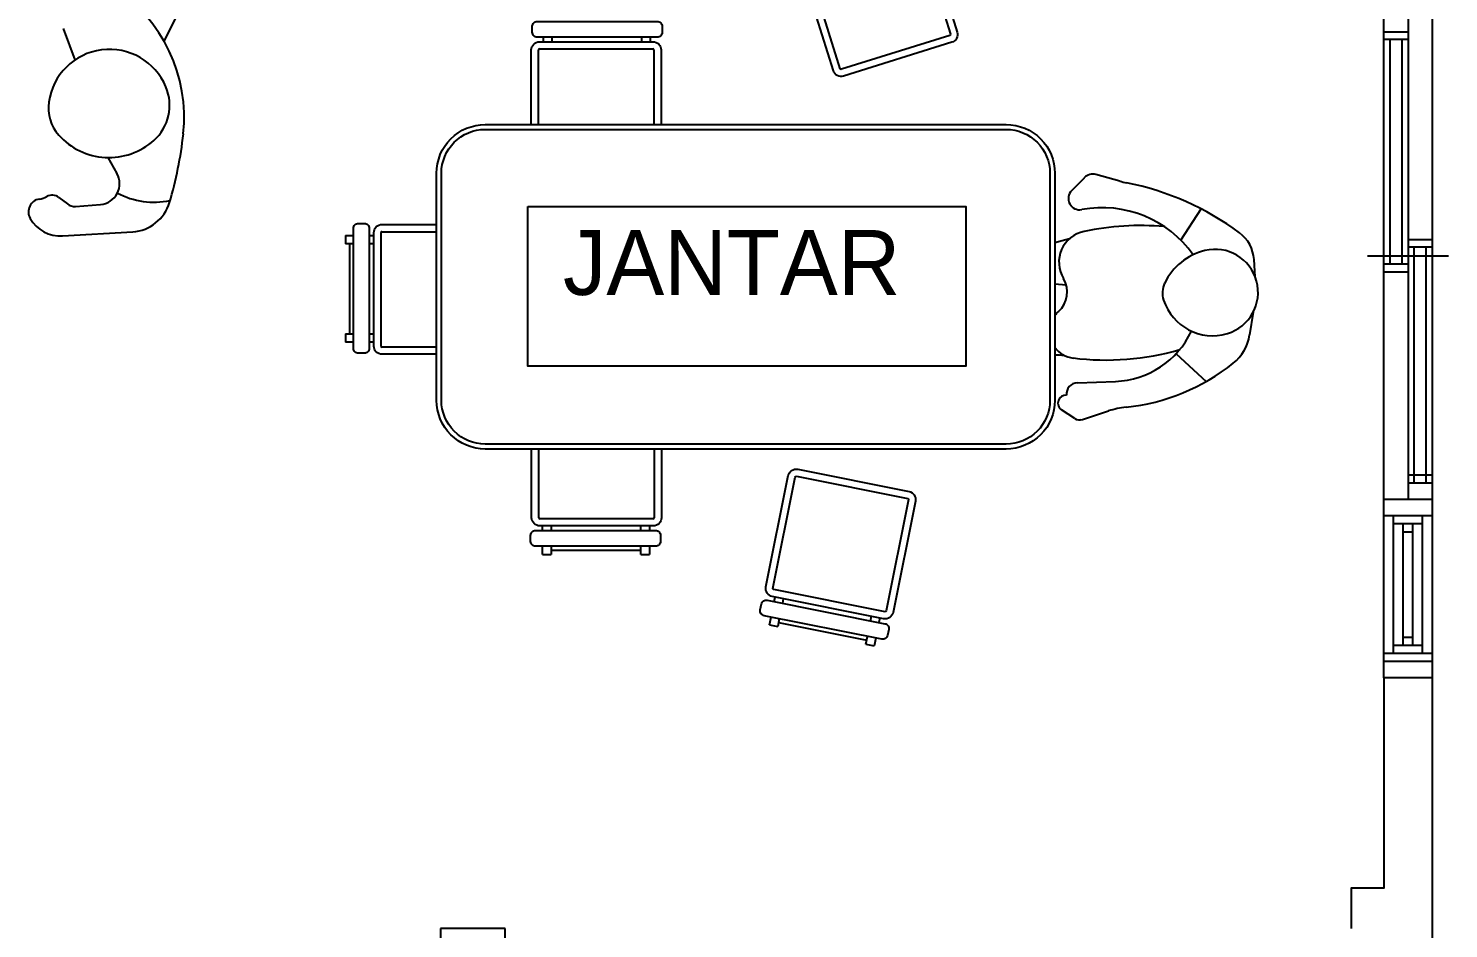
# Model space of a CAD drawing. Header units: inches. Extents: x 105.6 to 147.4, y 37.5 to 62.2.
# Drawn here: x 110.538 to 114.915, y 44.762 to 47.537 of the extents above; entities that cross this region are included whole.
import ezdxf

# ---------------------------------------------------------------- set-up
doc = ezdxf.new("R2010")
doc.units = ezdxf.units.IN
doc.header["$MEASUREMENT"] = 0
for name, color, linetype in [('Gente', 11, 'Continuous'), ('Paredes', 5, 'Continuous'), ('puertas y ventanas', 1, 'Continuous')]:
    doc.layers.add(name, color=color, linetype=linetype)
doc.layers.add('TEXTO', color=2, linetype='Continuous', lineweight=15)

# ---------------------------------------------------------------- blocks, each defined once
blk = doc.blocks.new('MUCO01PL')
at = {"color": 0, "linetype": 'ByBlock'}
for p, q in [((-0.1585, -0.0098), (-0.1324, -0.0098)), ((-0.1585, -0.0098), (-0.1585, -0.0347)), ((-0.1324, -0.0347), (-0.1324, -0.0098)), ((-0.1324, -0.0223), (0.1448, -0.0223)), ((0.1448, -0.0098), (0.171, -0.0098)), ((0.1448, -0.0098), (0.1448, -0.0347)), ((0.171, -0.0347), (0.171, -0.0098)), ((-0.1585, -0.0834), (-0.1585, -0.0976)), ((-0.1324, -0.0976), (-0.1324, -0.0834)), ((0.1448, -0.0834), (0.1448, -0.0976)), ((0.171, -0.0976), (0.171, -0.0834)), ((0.183, -0.1197), (-0.167, -0.1197)), ((0.1859, -0.4726), (0.1859, -0.1226))]:
    blk.add_line(p, q, dxfattribs=at)
for points in [[(0.1899, -0.0347), (-0.1803, -0.0347, 0.414214), (-0.1953, -0.0497), (-0.1953, -0.0684, 0.414214), (-0.1803, -0.0834), (0.1899, -0.0834, 0.414214), (0.2049, -0.0684), (0.2049, -0.0497, 0.414214)], [(0.183, -0.0976), (-0.167, -0.0976, 0.414214), (-0.192, -0.1226), (-0.192, -0.4726, 0.414214), (-0.167, -0.4976), (0.183, -0.4976, 0.414214), (0.208, -0.4726), (0.208, -0.1226, 0.414214)]]:
    blk.add_lwpolyline(points, format="xyb", close=True, dxfattribs=at)
for points in [[(-0.1699, -0.1226), (-0.1699, -0.4726)], [(-0.167, -0.4755), (0.183, -0.4755)]]:
    blk.add_lwpolyline(points, dxfattribs=at)
for centre, start, end in [((-0.167, -0.1226), 90, 180), ((0.183, -0.1226), 0, 90), ((-0.167, -0.4726), 180, 270), ((0.183, -0.4726), 270, 0)]:
    blk.add_arc(centre, 0.0029, start, end, dxfattribs=at)

msp = doc.modelspace()

# ---------------------------------------------------------------- linework, layer by layer
at = {"color": 1, "linetype": 'ByBlock'}
for p, q in [((112.1249, 47.4956), (112.1249, 47.5098)), ((112.1249, 47.4956), (112.1249, 47.5098)), ((112.151, 47.5098), (112.151, 47.4956)), ((112.151, 47.5098), (112.151, 47.4956)), ((112.4282, 47.4956), (112.4282, 47.5098)), ((112.4282, 47.4956), (112.4282, 47.5098)), ((112.4543, 47.5098), (112.4543, 47.4956)), ((112.4543, 47.5098), (112.4543, 47.4956)), ((112.1099, 47.2405), (112.1099, 47.4706)), ((112.1099, 47.2405), (112.1099, 47.4706)), ((112.1128, 47.4735), (112.4628, 47.4735)), ((112.1128, 47.4735), (112.4628, 47.4735)), ((111.5147, 46.899), (111.5147, 46.8729)), ((111.5147, 46.899), (111.5396, 46.899)), ((111.5147, 46.899), (111.5147, 46.8729)), ((111.5147, 46.899), (111.5396, 46.899)), ((111.5883, 46.899), (111.6025, 46.899)), ((111.5883, 46.899), (111.6025, 46.899)), ((111.6246, 46.5575), (111.6246, 46.9075)), ((111.6246, 46.5575), (111.6246, 46.9075)), ((111.5396, 46.8729), (111.5147, 46.8729)), ((111.5396, 46.8729), (111.5147, 46.8729)), ((111.5271, 46.8729), (111.5271, 46.5957)), ((111.5271, 46.8729), (111.5271, 46.5957)), ((111.6025, 46.8729), (111.5883, 46.8729)), ((111.6025, 46.8729), (111.5883, 46.8729)), ((111.5147, 46.5957), (111.5147, 46.5696)), ((111.5147, 46.5957), (111.5396, 46.5957)), ((111.5147, 46.5957), (111.5147, 46.5696)), ((111.5147, 46.5957), (111.5396, 46.5957)), ((111.5883, 46.5957), (111.6025, 46.5957)), ((111.5883, 46.5957), (111.6025, 46.5957)), ((111.5396, 46.5696), (111.5147, 46.5696)), ((111.5396, 46.5696), (111.5147, 46.5696)), ((111.6025, 46.5696), (111.5883, 46.5696)), ((111.6025, 46.5696), (111.5883, 46.5696)), ((111.7958, 46.5546), (111.6275, 46.5546)), ((111.7958, 46.5546), (111.6275, 46.5546)), ((112.4669, 46.2405), (112.4669, 46.0286)), ((112.4639, 46.0257), (112.1139, 46.0257)), ((112.1225, 45.9894), (112.1225, 46.0036)), ((112.1486, 46.0036), (112.1486, 45.9894)), ((112.4258, 45.9894), (112.4258, 46.0036)), ((112.4519, 46.0036), (112.4519, 45.9894)), ((112.1225, 45.9158), (112.1225, 45.9408)), ((112.1486, 45.9408), (112.1486, 45.9158)), ((112.1486, 45.9283), (112.4258, 45.9283)), ((112.4258, 45.9158), (112.4258, 45.9408)), ((112.4519, 45.9408), (112.4519, 45.9158)), ((112.1225, 45.9158), (112.1486, 45.9158)), ((112.4258, 45.9158), (112.4519, 45.9158))]:
    msp.add_line(p, q, dxfattribs=at)
for points in [[(112.1059, 47.5585), (112.4761, 47.5585, -0.414214), (112.4911, 47.5435), (112.4911, 47.5248, -0.414214), (112.4761, 47.5098), (112.1059, 47.5098, -0.414214), (112.0909, 47.5248), (112.0909, 47.5435, -0.414214)], [(112.1059, 47.5585), (112.4761, 47.5585, -0.414214), (112.4911, 47.5435), (112.4911, 47.5248, -0.414214), (112.4761, 47.5098), (112.1059, 47.5098, -0.414214), (112.0909, 47.5248), (112.0909, 47.5435, -0.414214)], [(111.9458, 47.2405), (113.5517, 47.2405, -0.414214), (113.7017, 47.0905), (113.7017, 46.3905, -0.414214), (113.5517, 46.2405), (111.9458, 46.2405, -0.414214), (111.7958, 46.3905), (111.7958, 47.0905, -0.414214)], [(111.9458, 47.2255), (113.5517, 47.2255, -0.414214), (113.6867, 47.0905), (113.6867, 46.3905, -0.414214), (113.5517, 46.2555), (111.9458, 46.2555, -0.414214), (111.8108, 46.3905), (111.8108, 47.0905, -0.414214)], [(111.5396, 46.5506), (111.5396, 46.9208, -0.414214), (111.5546, 46.9358), (111.5733, 46.9358, -0.414214), (111.5883, 46.9208), (111.5883, 46.5506, -0.414214), (111.5733, 46.5356), (111.5546, 46.5356, -0.414214)], [(111.5396, 46.5506), (111.5396, 46.9208, -0.414214), (111.5546, 46.9358), (111.5733, 46.9358, -0.414214), (111.5883, 46.9208), (111.5883, 46.5506, -0.414214), (111.5733, 46.5356), (111.5546, 46.5356, -0.414214)], [(112.4709, 45.9408), (112.1006, 45.9408, -0.414214), (112.0856, 45.9558), (112.0856, 45.9744, -0.414214), (112.1006, 45.9894), (112.4709, 45.9894, -0.414214), (112.4859, 45.9744), (112.4859, 45.9558, -0.414214)]]:
    msp.add_lwpolyline(points, format="xyb", close=True, dxfattribs=at)
for points in [[(112.0878, 47.2405), (112.0878, 47.4706, -0.414214), (112.1128, 47.4956), (112.4628, 47.4956, -0.414214), (112.4878, 47.4706), (112.4878, 47.2405)], [(112.0878, 47.2405), (112.0878, 47.4706, -0.414214), (112.1128, 47.4956), (112.4628, 47.4956, -0.414214), (112.4878, 47.4706), (112.4878, 47.2405)], [(111.7958, 46.5325), (111.6275, 46.5325, -0.414214), (111.6025, 46.5575), (111.6025, 46.9075, -0.414214), (111.6275, 46.9325), (111.7958, 46.9325)], [(111.7958, 46.5325), (111.6275, 46.5325, -0.414214), (111.6025, 46.5575), (111.6025, 46.9075, -0.414214), (111.6275, 46.9325), (111.7958, 46.9325)], [(112.4889, 46.2405), (112.4889, 46.0286, -0.414214), (112.4639, 46.0036), (112.1139, 46.0036, -0.414214), (112.0889, 46.0286), (112.0889, 46.2405)]]:
    msp.add_lwpolyline(points, format="xyb", dxfattribs=at)
for points in [[(112.4657, 47.4706), (112.4657, 47.2405)], [(112.4657, 47.4706), (112.4657, 47.2405)], [(111.6275, 46.9104), (111.7958, 46.9104)], [(111.6275, 46.9104), (111.7958, 46.9104)], [(112.111, 46.0286), (112.111, 46.2405)]]:
    msp.add_lwpolyline(points, dxfattribs=at)
msp.add_lwpolyline([(112.0773, 46.9877), (113.4271, 46.9877), (113.4271, 46.4958), (112.0773, 46.4958)], close=True, dxfattribs=at)
for centre, start, end in [((112.1128, 47.4706), 90, 180), ((112.1128, 47.4706), 90, 180), ((112.4628, 47.4706), 0, 90), ((112.4628, 47.4706), 0, 90), ((111.6275, 46.9075), 90, 180), ((111.6275, 46.9075), 90, 180), ((111.6275, 46.5575), 180, 270), ((111.6275, 46.5575), 180, 270), ((112.1139, 46.0286), 180, 270), ((112.4639, 46.0286), 270, 0)]:
    msp.add_arc(centre, 0.0029, start, end, dxfattribs=at)
at = {"layer": 'Gente'}
for p, q in [((110.9561, 47.4965), (111.0244, 47.6359)), ((110.6816, 47.44), (110.6453, 47.5369)), ((110.782, 47.1389), (110.8101, 47.0898)), ((113.7536, 47.0375), (113.7926, 47.0766)), ((113.902, 47.0661), (113.8285, 47.0862)), ((110.6317, 47.0156), (110.6577, 46.9958)), ((110.6831, 46.9884), (110.7597, 46.9944)), ((114.0904, 46.884), (114.1531, 46.9804)), ((110.6431, 46.8971), (110.8591, 46.9103)), ((113.747, 46.8888), (113.7017, 46.8759)), ((114.3191, 46.7712), (114.3157, 46.8248)), ((113.737, 46.7458), (113.7017, 46.7486)), ((114.3129, 46.6619), (114.3022, 46.5921)), ((114.0753, 46.534), (114.1686, 46.4489)), ((113.8207, 46.4525), (113.8207, 46.4525)), ((113.8207, 46.4525), (113.8207, 46.4525)), ((113.7711, 46.4447), (113.8886, 46.4491)), ((113.7628, 46.3346), (113.7224, 46.3611)), ((113.7797, 46.335), (113.7797, 46.335)), ((113.7865, 46.3314), (113.8673, 46.3577))]:
    msp.add_line(p, q, dxfattribs=at)
for centre, radius, start, end in [((110.5424, 47.2628), 0.4752, 353.8075, 57.0958), ((110.7873, 47.2834), 0.1889, 22.746, 171.956), ((110.8274, 47.3002), 0.1455, 311.7971, 22.746), ((110.7251, 47.2922), 0.1261, 171.956, 221.7514), ((110.786, 47.3465), 0.2076, 221.7514, 311.7971), ((109.8328, 47.3398), 1.1893, 343.4031, 353.8075), ((110.7547, 47.0581), 0.0639, 274.5143, 29.7562), ((113.8187, 47.0507), 0.0369, 74.6488, 135.191), ((113.9824, 47.359), 0.3037, 254.6488, 258.7098), ((110.6105, 46.9878), 0.0349, 52.7892, 118.134), ((110.9239, 47.2409), 0.2394, 242.0521, 282.112), ((113.7784, 47.0128), 0.035, 135.191, 280.5352), ((113.7522, 46.2061), 0.8718, 53.4823, 78.7098), ((110.5776, 46.9713), 0.0401, 99.2551, 209.5813), ((110.5593, 47.0836), 0.0738, 279.2551, 298.134), ((110.6802, 47.0254), 0.0372, 232.7892, 274.5143), ((110.8514, 47.0362), 0.1261, 273.5076, 343.4031), ((113.8477, 46.6404), 0.3438, 35.3591, 100.5352), ((110.6365, 47.0047), 0.1078, 209.5813, 273.5076), ((113.8116, 46.8161), 0.0973, 101.6194, 211.1132), ((113.9679, 46.0559), 0.8733, 85.358, 101.6194), ((114.205, 46.8177), 0.1109, 3.6797, 53.4823), ((114.2081, 46.6716), 0.1859, 103.6582, 154.5338), ((114.1955, 46.7234), 0.1326, 286.6404, 103.6582), ((113.6597, 46.7245), 0.0801, 311.773, 31.1132), ((114.1036, 46.7213), 0.0702, 154.5338, 197.9036), ((114.188, 46.7486), 0.1588, 197.9036, 286.6404), ((113.7682, 46.6031), 0.0827, 131.773, 143.5289), ((113.8785, 46.7189), 0.27, 272.1383, 334.7594), ((114.1658, 46.6129), 0.138, 308.5038, 351.3134), ((113.7682, 46.6031), 0.0827, 216.4711, 262.9174), ((113.8595, 47.3378), 0.823, 262.9174, 286.0136), ((113.7885, 48.2409), 1.712, 267.0947, 268.0342), ((113.8529, 47.0063), 0.6406, 276.1348, 308.5038), ((113.7724, 46.4101), 0.0346, 92.1383, 186.3), ((113.7359, 46.3817), 0.0247, 85.0614, 236.7735), ((113.9498, 46.1045), 0.2664, 96.1348, 108.0511), ((113.778, 46.3577), 0.0276, 236.7735, 288.0511)]:
    msp.add_arc(centre, radius, start, end, dxfattribs=at)
at = {"layer": 'Paredes'}
for p, q in [((111.8076, 44.7624), (111.8076, 44.6124)), ((112.0076, 44.7624), (111.8076, 44.7624)), ((112.0076, 44.6124), (112.0076, 44.7624))]:
    msp.add_line(p, q, dxfattribs=at)
at = {"layer": 'Paredes', "color": 5}
msp.add_lwpolyline([(114.7155, 44.4874), (114.7155, 43.8392), (114.7155, 43.8392), (114.8655, 43.8392), (114.8655, 43.8392), (114.8655, 45.5356), (114.7155, 45.5356), (114.7155, 44.8874), (114.6155, 44.8874), (114.6155, 44.7624)], dxfattribs=at)
msp.add_lwpolyline([(114.7155, 44.4874), (114.7155, 43.8392), (114.7155, 43.8392), (114.8655, 43.8392), (114.8655, 43.8392), (114.8655, 45.5356), (114.7155, 45.5356), (114.7155, 44.8874), (114.6155, 44.8874), (114.6155, 44.7624)], dxfattribs=at)
at = {"layer": 'puertas y ventanas'}
for p, q in [((114.7155, 45.5356), (114.7155, 48.1356)), ((114.7155, 45.5356), (114.7155, 48.1356)), ((114.8655, 45.5356), (114.8655, 48.1356)), ((114.8655, 45.5356), (114.8655, 48.1356)), ((114.7155, 46.0356), (114.8655, 46.0356)), ((114.7155, 46.0356), (114.8655, 46.0356)), ((114.7455, 45.6106), (114.7455, 46.0356)), ((114.7455, 45.6106), (114.7455, 46.0356)), ((114.8355, 45.6106), (114.8355, 46.0356)), ((114.8355, 45.6106), (114.8355, 46.0356)), ((114.7455, 46.0106), (114.8355, 46.0106)), ((114.7455, 46.0106), (114.8355, 46.0106)), ((114.7755, 45.6356), (114.7755, 46.0106)), ((114.7755, 45.6356), (114.7755, 46.0106)), ((114.7755, 45.9856), (114.8055, 45.9856)), ((114.7755, 45.9856), (114.8055, 45.9856)), ((114.8055, 45.6356), (114.8055, 46.0106)), ((114.8055, 45.6356), (114.8055, 46.0106)), ((114.7455, 45.6356), (114.8355, 45.6356)), ((114.7455, 45.6356), (114.8355, 45.6356)), ((114.7755, 45.6606), (114.8055, 45.6606)), ((114.7755, 45.6606), (114.8055, 45.6606)), ((114.8655, 45.6106), (114.7155, 45.6106)), ((114.8655, 45.6106), (114.7155, 45.6106)), ((114.8655, 45.5856), (114.7155, 45.5856)), ((114.8655, 45.5856), (114.7155, 45.5856))]:
    msp.add_line(p, q, dxfattribs=at)
at = {"layer": 'puertas y ventanas', "linetype": 'Continuous'}
for p, q in [((114.7905, 47.5856), (114.7905, 46.0856)), ((114.7905, 47.5856), (114.7905, 46.0856)), ((114.7156, 47.5268), (114.7906, 47.5268)), ((114.7156, 47.5268), (114.7906, 47.5268)), ((114.7156, 47.5041), (114.7906, 47.5041)), ((114.7156, 47.5041), (114.7906, 47.5041)), ((114.7346, 47.5041), (114.7345, 46.8102)), ((114.7346, 47.5041), (114.7345, 46.8102)), ((114.7715, 47.5041), (114.7715, 46.8102)), ((114.7715, 47.5041), (114.7715, 46.8102)), ((114.8655, 46.8856), (114.7905, 46.8856)), ((114.8655, 46.8856), (114.7905, 46.8856)), ((114.8654, 46.8629), (114.7905, 46.8629)), ((114.8654, 46.8629), (114.7905, 46.8629)), ((114.8094, 46.136), (114.8094, 46.8629)), ((114.8094, 46.136), (114.8094, 46.8629)), ((114.8465, 46.136), (114.8465, 46.8629)), ((114.8465, 46.136), (114.8465, 46.8629)), ((114.6655, 46.8356), (114.9155, 46.8356)), ((114.6655, 46.8356), (114.9155, 46.8356)), ((114.7905, 46.8102), (114.7155, 46.8102)), ((114.7905, 46.8102), (114.7155, 46.8102)), ((114.7905, 46.7856), (114.7155, 46.7856)), ((114.7905, 46.7856), (114.7155, 46.7856)), ((114.7905, 46.1606), (114.8655, 46.1606)), ((114.7905, 46.1606), (114.8655, 46.1606)), ((114.7905, 46.136), (114.8655, 46.136)), ((114.7905, 46.136), (114.8655, 46.136)), ((114.7155, 46.0856), (114.8655, 46.0856)), ((114.7155, 46.0856), (114.8655, 46.0856))]:
    msp.add_line(p, q, dxfattribs=at)

# ---------------------------------------------------------------- block references
at = {"color": 1, "linetype": 'ByBlock', "xscale": -1}
for p, rotation in [((113.0766, 47.9192), 17.33807984603826), ((113.0766, 47.9192), 17.33807984603826), ((112.9754, 45.6575), 168.7004441352912), ((112.9754, 45.6575), 168.7004441352912)]:
    msp.add_blockref('MUCO01PL', p, dxfattribs=dict(at, rotation=rotation))

# ---------------------------------------------------------------- texts
at = {"layer": 'TEXTO'}
msp.add_text('JANTAR', height=0.2, dxfattribs=at).set_placement((112.1854, 46.7154))

doc.saveas('drawing.dxf')
